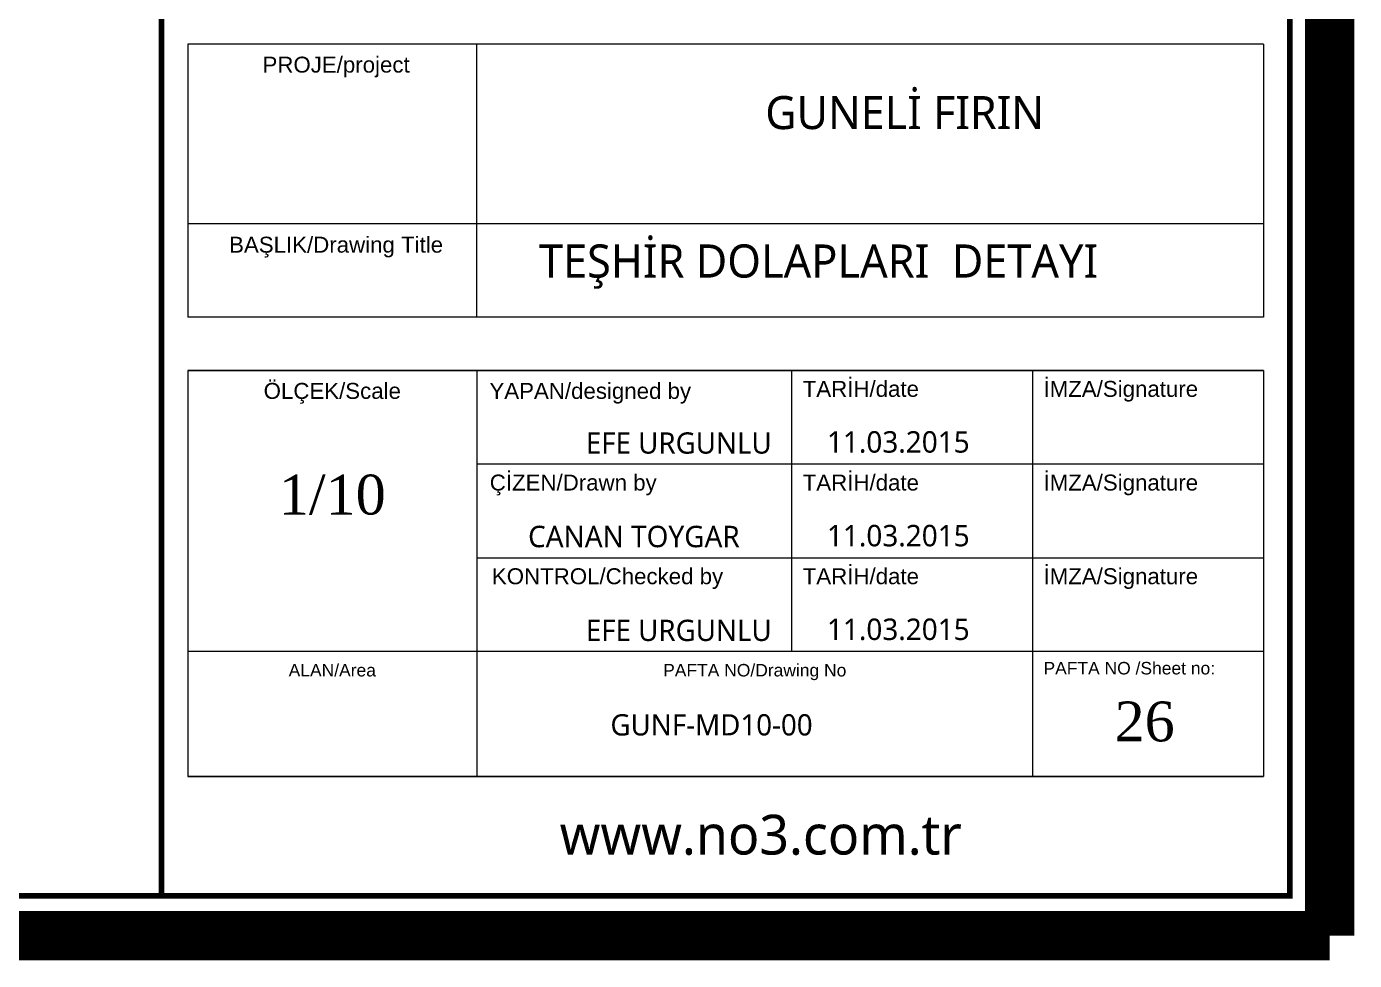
# Model space of a CAD drawing. Header units: millimetres. Extents: x 54215 to 67697, y 23496 to 56611.
# Drawn here: x 58263.9 to 58464.6, y 28009.1 to 28150.2 of the extents above; entities that cross this region are included whole.
import ezdxf
from ezdxf.enums import TextEntityAlignment as Align

# ---------------------------------------------------------------- set-up
doc = ezdxf.new("R2010")
doc.units = ezdxf.units.MM
doc.layers.add('no3_lejand', color=255, linetype='Continuous', lineweight=13)
doc.styles.add('ARIALT', font='arial.ttf', dxfattribs={"height": 10})
doc.styles.get("Standard").update_dxf_attribs({"font": 'arial.ttf'})

msp = doc.modelspace()

# ---------------------------------------------------------------- linework, layer by layer
at = {"layer": 'no3_lejand', "color": 250}
for p, q in [((58450.8, 28147.528), (58288.239, 28147.528)), ((58288.239, 28147.528), (58288.239, 28106.25)), ((58331.89, 28106.25), (58331.89, 28147.528)), ((58450.8, 28147.528), (58450.8, 28106.25)), ((58288.239, 28120.407), (58450.8, 28120.407)), ((58450.8, 28106.25), (58288.239, 28106.25)), ((58288.239, 28098.222), (58288.239, 28036.876)), ((58450.8, 28098.222), (58288.239, 28098.222)), ((58288.239, 28098.222), (58450.8, 28098.222)), ((58331.89, 28098.222), (58331.89, 28036.876)), ((58379.486, 28098.222), (58379.486, 28055.752)), ((58415.882, 28098.222), (58415.882, 28036.876)), ((58450.8, 28098.222), (58450.8, 28036.876)), ((58450.8, 28084.065), (58331.89, 28084.065)), ((58331.89, 28069.909), (58450.8, 28069.909)), ((58450.8, 28055.752), (58288.239, 28055.752)), ((58288.239, 28036.876), (58450.8, 28036.876)), ((58450.8, 28036.876), (58288.239, 28036.876))]:
    msp.add_line(p, q, dxfattribs=at)
at = {"layer": 'no3_lejand', "color": 1, "const_width": 7.466}
msp.add_lwpolyline([(58460.835, 28012.793), (54731.633, 28012.793), (54731.633, 28592.793), (58460.835, 28592.793), (58460.835, 28277.173, -0.4142136), (58450.8, 28267.139), (58299.278, 28267.139, 0.4142136), (58295.264, 28263.125), (58295.264, 28165.59, 0.4142136), (58299.278, 28161.576), (58450.8, 28161.576, -0.4142136), (58460.835, 28151.541), (58460.835, 28012.793)], format="xyb", dxfattribs=at)
at = {"layer": 'no3_lejand', "color": 252, "const_width": 0.854}
msp.add_lwpolyline([(58454.814, 28277.173, -0.4142136), (58450.8, 28273.159), (58299.278, 28273.159, 0.4142136), (58289.243, 28263.125), (58289.243, 28165.59, 0.4142136), (58299.278, 28155.555), (58450.8, 28155.555, -0.4142136), (58454.814, 28151.541), (58454.814, 28018.813), (54737.654, 28018.813), (54737.654, 28586.772), (58454.814, 28586.772), (58454.814, 28277.173)], format="xyb", dxfattribs=at)
msp.add_lwpolyline([(58284.226, 28018.813), (58284.226, 28586.772)], dxfattribs=at)

# ---------------------------------------------------------------- texts
at = {"color": 7, "insert": (58396.576, 28137.156), "char_height": 4.995, "width": 125.12147, "attachment_point": 5}
msp.add_mtext('{\\fLucida Sans Unicode|b0|i0|c162|p34;GUNELİ FIRIN}', dxfattribs=at)
at = {"layer": 'no3_lejand', "linetype": 'Continuous', "style": 'ARIALT'}
for s, height, p in [('ALAN/Area', 1.8876, (58310.065, 28052.92)), ('PAFTA NO/Drawing No', 1.88759, (58373.922, 28052.92))]:
    msp.add_text(s, height=height, dxfattribs=at).set_placement(p, align=Align.MIDDLE_CENTER)
at = {"layer": 'no3_lejand', "char_height": 2.4083, "style": 'ARIALT'}
for s, insert, width, attachment_point in [('PROJE/project', (58310.64, 28145.64), 44.79424, 2), ('BAŞLIK/Drawing Title', (58310.64, 28118.432), 44.79424, 2), ('ÖLÇEK/Scale', (58310.065, 28096.335), 16.26855, 2), ('YAPAN/designed by', (58349.06, 28096.335), 44.79424, 2), ('TARİH/date', (58381.171, 28096.64), 18.31967, 1), ('İMZA/Signature', (58417.567, 28096.64), 18.31967, 1), ('ÇİZEN/Drawn by', (58346.483, 28082.483), 44.79424, 2), ('TARİH/date', (58381.171, 28082.483), 18.31967, 1), ('İMZA/Signature', (58417.567, 28082.483), 18.31967, 1), ('KONTROL/Checked by', (58334.188, 28068.326), 40.24224, 1), ('TARİH/date', (58381.171, 28068.326), 18.31967, 1), ('İMZA/Signature', (58417.567, 28068.326), 18.31967, 1)]:
    msp.add_mtext(s, dxfattribs=dict(at, insert=insert, width=width, attachment_point=attachment_point))
at = {"layer": 'no3_lejand', "color": 7}
for s, insert, char_height, width, attachment_point in [('{\\fLucida Sans Unicode|b0|i0|c162|p34;TEŞHİR DOLAPLARI  DETAYI}', (58383.572, 28113.91), 5.0173, 122.81536, 5), ('{\\fLucida Sans Unicode|b0|i0|c162|p34;EFE URGUNLU}', (58348.39, 28087.232), 3.21107, 122.81536, 4), ('{\\fLucida Sans Unicode|b0|i0|c162|p34;11.03.2015\\P}', (58384.834, 28087.388), 3.24, 123.92176, 4), ('{\\fGeorgia|b0|i0|c162|p18;1/10}', (58310.065, 28079.41), 6.02076, 122.81536, 5), ('{\\fLucida Sans Unicode|b0|i0|c162|p34;CANAN TOYGAR}', (58339.657, 28073.103), 3.24, 123.92176, 4), ('{\\fLucida Sans Unicode|b0|i0|c162|p34;11.03.2015\\P}', (58384.834, 28073.231), 3.24, 123.92176, 4), ('{\\fLucida Sans Unicode|b0|i0|c162|p34;EFE URGUNLU}', (58348.39, 28058.918), 3.21107, 122.81536, 4), ('{\\fLucida Sans Unicode|b0|i0|c162|p34;11.03.2015\\P}', (58384.834, 28059.074), 3.24, 123.92176, 4), ('{\\fGeorgia|b0|i0|c162|p18;26}', (58432.857, 28045.135), 6.02076, 122.81536, 5), ('{\\fLucida Sans Unicode|b0|i0|c162|p34;GUNF-MD10-00}', (58352.106, 28044.642), 3.21107, 122.81536, 4), ('{\\fLucida Sans Unicode|b0|i0|c162|p34;www.no3.com.tr}', (58374.825, 28028.008), 6.02076, 93.56152, 5)]:
    msp.add_mtext(s, dxfattribs=dict(at, insert=insert, char_height=char_height, width=width, attachment_point=attachment_point))
at = {"layer": 'no3_lejand', "linetype": 'Continuous', "insert": (58417.567, 28054.169), "char_height": 1.88759, "width": 45.2116, "attachment_point": 1, "style": 'ARIALT'}
msp.add_mtext('PAFTA NO /Sheet no:', dxfattribs=at)

doc.saveas('drawing.dxf')
